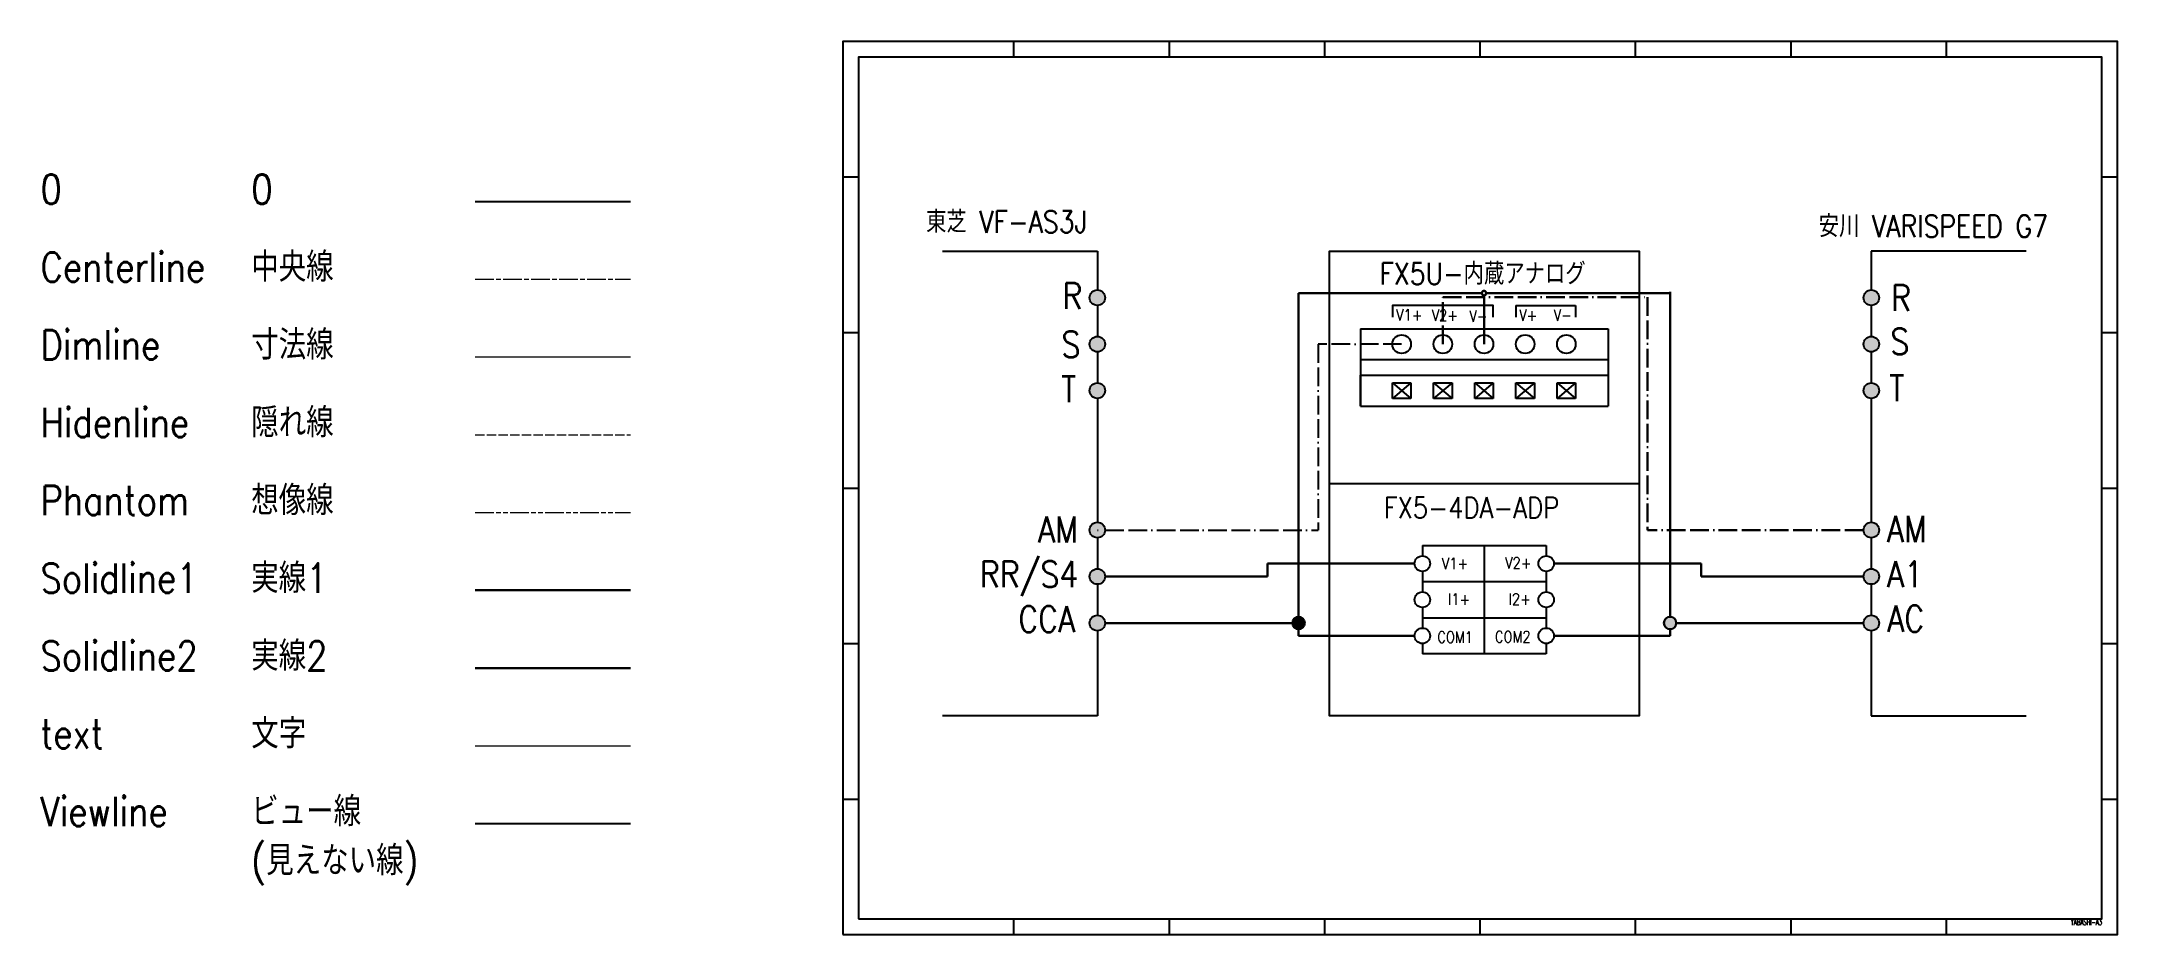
# Model space of a CAD drawing. Header units: millimetres. Extents: x -258 to 410, y 0 to 287.
import ezdxf
from ezdxf.enums import TextEntityAlignment as Align

# ---------------------------------------------------------------- set-up
doc = ezdxf.new("R2010")
doc.units = ezdxf.units.MM
doc.header["$LTSCALE"] = 0.5
for name, pattern in [('ACAD_ISO11W100', [33, 12, -3, 12, -3, 0, -3]), ('AM_ISO02W050', [7.5, 6, -1.5]), ('AM_ISO08W050', [18, 12, -1.5, 3, -1.5]), ('AM_ISO09W050', [22.5, 12, -1.5, 3, -1.5, 3, -1.5])]:
    doc.linetypes.add(name, pattern=pattern)
for name, color, linetype, lineweight in [('CLine', 4, 'AM_ISO08W050', 9), ('DLine', 2, 'Continuous', 20), ('HLine', 6, 'AM_ISO02W050', 9), ('PLine', 3, 'AM_ISO09W050', 9), ('SLine 1', 7, 'Continuous', 30), ('SLine 2', 151, 'Continuous', 30), ('Text', 2, 'Continuous', 20)]:
    doc.layers.add(name, color=color, linetype=linetype, lineweight=lineweight)
doc.layers.add('VLine', color=5, linetype='Continuous', plot=False)
doc.styles.add('TEXT', font='romans.shx', dxfattribs={"width": 0.85, "bigfont": 'extfont2.shx'})

# ---------------------------------------------------------------- blocks, each defined once
blk = doc.blocks.new('図枠（印刷不可）')
at = {"layer": 'VLine', "color": 1}
for p, q in [((55, 282), (55, 287)), ((105, 282), (105, 287)), ((155, 282), (155, 287)), ((205, 282), (205, 287)), ((255, 282), (255, 287)), ((305, 282), (305, 287)), ((355, 282), (355, 287)), ((0, 243.5), (5, 243.5)), ((405, 243.5), (410, 243.5)), ((0, 193.5), (5, 193.5)), ((405, 193.5), (410, 193.5)), ((0, 143.5), (5, 143.5)), ((405, 143.5), (410, 143.5)), ((0, 93.5), (5, 93.5)), ((405, 93.5), (410, 93.5)), ((0, 43.5), (5, 43.5)), ((405, 43.5), (410, 43.5)), ((55, 0), (55, 5)), ((105, 0), (105, 5)), ((155, 0), (155, 5)), ((205, 0), (205, 5)), ((255, 0), (255, 5)), ((305, 0), (305, 5)), ((355, 0), (355, 5))]:
    blk.add_line(p, q, dxfattribs=at)
for points in [[(0, 0), (410, 0), (410, 287), (0, 287)], [(5, 5), (405, 5), (405, 282), (5, 282)]]:
    blk.add_lwpolyline(points, close=True, dxfattribs=at)
at = {"layer": 'VLine', "color": 1, "style": 'TEXT', "width": 0.564516}
blk.add_text('YABASHI-A3', height=2, dxfattribs=at).set_placement((395, 3), (405, 3), align=Align.FIT)

msp = doc.modelspace()

# ---------------------------------------------------------------- hatches: boundary and pattern name
at = {"lineweight": 30}
h = msp.add_hatch(color=256, dxfattribs=at)
h.dxf.hatch_style = 1
h.paths.add_polyline_path([(79.35, 204.67, 1), (84.33, 204.67, 1)])
h.paths.add_polyline_path([(84.33, 189.73, 1), (79.35, 189.73, 1)])
h.paths.add_polyline_path([(84.33, 174.79, 1), (79.35, 174.79, 1)])
h.paths.add_polyline_path([(84.33, 129.98, 1), (79.35, 129.98, 1)])
h.paths.add_polyline_path([(84.33, 115.04, 1), (79.35, 115.04, 1)])
h.paths.add_polyline_path([(84.33, 100.1, 1), (79.35, 100.1, 1)])
h.paths.add_polyline_path([(268.07, 100.1, 1), (264.08, 100.1, 1)])
h.paths.add_polyline_path([(333.3, 100.1, 1), (328.32, 100.1, 1)])
h.paths.add_polyline_path([(328.32, 115.04, 1), (333.3, 115.04, 1)])
h.paths.add_polyline_path([(333.3, 129.98, 1), (328.32, 129.98, 1)])
h.paths.add_polyline_path([(328.32, 174.79, 1), (333.3, 174.79, 1)])
h.paths.add_polyline_path([(328.32, 189.73, 1), (333.3, 189.73, 1)])
h.paths.add_polyline_path([(333.3, 204.67, 1), (328.32, 204.67, 1)])
h.paths.add_polyline_path([(206.97, 206.14, 1), (205.48, 206.14, 1)])
h = msp.add_hatch(color=256, dxfattribs=at)
h.dxf.hatch_style = 1
h.paths.add_polyline_path([(144.58, 100.1, 1), (148.56, 100.1, 1)])

# ---------------------------------------------------------------- linework, layer by layer
for p, q in [((-118.31, 235.63), (-68.31, 235.63)), ((32.04, 219.61), (81.84, 219.61)), ((81.84, 219.61), (81.84, 207.16)), ((81.84, 219.61), (81.84, 214.63)), ((380.6, 219.61), (330.81, 219.61)), ((330.81, 219.61), (330.81, 207.16)), ((81.84, 209.65), (81.84, 207.16)), ((81.84, 202.18), (81.84, 199.69)), ((81.84, 202.18), (81.84, 192.22)), ((216.48, 202.18), (216.48, 198.45)), ((216.48, 202.18), (235.7, 202.18)), ((235.7, 202.18), (235.7, 198.45)), ((330.81, 202.18), (330.81, 192.22)), ((166.49, 194.71), (246.16, 194.71)), ((166.49, 194.71), (166.49, 169.82)), ((246.16, 194.71), (246.16, 169.82)), ((81.84, 187.24), (81.84, 177.28)), ((330.81, 187.24), (330.81, 177.28)), ((166.49, 184.75), (246.16, 184.75)), ((166.49, 174.79), (166.49, 179.77)), ((166.49, 179.77), (246.16, 179.77)), ((166.49, 179.77), (166.49, 177.28)), ((166.49, 169.82), (166.49, 174.79)), ((176.74, 177.28), (182.72, 177.28)), ((176.74, 172.3), (176.74, 177.28)), ((176.74, 177.28), (182.72, 172.3)), ((182.72, 177.28), (176.74, 172.3)), ((182.72, 177.28), (182.72, 172.3)), ((189.99, 177.28), (195.97, 177.28)), ((189.99, 172.3), (189.99, 177.28)), ((189.99, 177.28), (195.97, 172.3)), ((195.97, 177.28), (189.99, 172.3)), ((195.97, 177.28), (195.97, 172.3)), ((203.24, 177.28), (209.21, 177.28)), ((203.24, 172.3), (203.24, 177.28)), ((203.24, 177.28), (209.21, 172.3)), ((209.21, 177.28), (203.24, 172.3)), ((209.21, 177.28), (209.21, 172.3)), ((216.48, 177.28), (222.46, 177.28)), ((216.48, 172.3), (216.48, 177.28)), ((216.48, 177.28), (222.46, 172.3)), ((222.46, 177.28), (216.48, 172.3)), ((222.46, 177.28), (222.46, 172.3)), ((229.73, 177.28), (235.7, 177.28)), ((229.73, 172.3), (229.73, 177.28)), ((229.73, 177.28), (235.7, 172.3)), ((235.7, 177.28), (229.73, 172.3)), ((235.7, 177.28), (235.7, 172.3)), ((81.84, 172.3), (81.84, 132.47)), ((166.49, 169.82), (246.16, 169.82)), ((182.72, 172.3), (176.74, 172.3)), ((195.97, 172.3), (189.99, 172.3)), ((209.21, 172.3), (203.24, 172.3)), ((222.46, 172.3), (216.48, 172.3)), ((235.7, 172.3), (229.73, 172.3)), ((330.81, 172.3), (330.81, 132.47)), ((156.53, 144.92), (256.12, 144.92)), ((81.84, 127.49), (81.84, 117.53)), ((330.81, 127.49), (330.81, 117.53)), ((186.4, 125), (186.4, 121.69)), ((186.4, 125), (226.24, 125)), ((186.4, 125), (186.4, 121.69)), ((206.32, 125), (206.32, 90.15)), ((226.24, 125), (226.24, 121.69)), ((186.4, 116.71), (186.4, 110.09)), ((226.24, 116.71), (226.24, 110.09)), ((81.84, 112.55), (81.84, 102.59)), ((186.4, 113.4), (226.24, 113.4)), ((330.81, 112.55), (330.81, 102.59)), ((186.4, 105.11), (186.4, 98.49)), ((186.4, 101.8), (226.24, 101.8)), ((226.24, 105.11), (226.24, 98.49)), ((81.84, 97.61), (81.84, 70.23)), ((186.4, 93.51), (186.4, 90.15)), ((226.24, 93.51), (226.24, 90.15)), ((330.81, 97.61), (330.81, 70.23)), ((226.24, 90.15), (186.4, 90.15)), ((81.84, 70.23), (32.04, 70.23)), ((330.81, 70.23), (380.6, 70.23))]:
    msp.add_line(p, q)
at = {"color": 114, "lineweight": 30, "true_color": 0x139b48}
for p, q in [((146.57, 102.1), (146.57, 206.14)), ((146.57, 206.14), (205.48, 206.14)), ((206.22, 189.73), (206.22, 205.39)), ((206.97, 206.14), (266.08, 206.14)), ((266.08, 102.1), (266.08, 206.54)), ((84.33, 100.1), (144.58, 100.1)), ((146.57, 98.11), (146.57, 96)), ((183.92, 96), (146.57, 96)), ((228.73, 96), (266.08, 96)), ((266.08, 98.11), (266.08, 96)), ((328.32, 100.1), (268.07, 100.1))]:
    msp.add_line(p, q, dxfattribs=at)
at = {"color": 242, "linetype": 'ACAD_ISO11W100', "lineweight": 30, "true_color": 0xcd2027}
for p, q in [((192.98, 189.73), (192.98, 204.87)), ((192.98, 204.87), (258.84, 204.87)), ((258.84, 204.87), (258.84, 129.98)), ((328.32, 129.98), (258.84, 129.98))]:
    msp.add_line(p, q, dxfattribs=at)
at = {"color": 242, "linetype": 'ACAD_ISO11W100', "true_color": 0xcd2027}
for p, q in [((179.73, 189.73), (152.9, 189.73)), ((152.9, 189.73), (152.9, 129.98)), ((81.84, 129.98), (82.08, 129.98)), ((84.33, 129.98), (152.9, 129.98))]:
    msp.add_line(p, q, dxfattribs=at)
at = {"lineweight": 30}
for p, q in [((84.33, 115.04), (136.61, 115.04)), ((136.61, 115.04), (136.61, 119.2)), ((136.61, 119.2), (146.57, 119.2)), ((183.92, 119.2), (146.57, 119.2)), ((228.73, 119.2), (266.08, 119.2)), ((266.08, 119.2), (276.03, 119.2)), ((276.03, 115.04), (276.03, 119.2)), ((328.32, 115.04), (276.03, 115.04))]:
    msp.add_line(p, q, dxfattribs=at)
msp.add_lwpolyline([(206.32, 219.61), (256.12, 219.61), (256.12, 70.23), (206.32, 70.23), (156.53, 70.23), (156.53, 219.61)], close=True)
msp.add_lwpolyline([(209.21, 198.45), (209.21, 202.18), (204.73, 202.18), (179.73, 202.18), (176.74, 202.18), (176.74, 198.45)])
for centre, radius in [((81.84, 204.67), 2.49), ((330.81, 204.67), 2.49), ((81.84, 189.73), 2.49), ((179.73, 189.73), 2.99), ((192.98, 189.73), 2.99), ((206.22, 189.73), 2.99), ((219.47, 189.73), 2.99), ((232.71, 189.73), 2.99), ((330.81, 189.73), 2.49), ((81.84, 174.79), 2.49), ((330.81, 174.79), 2.49), ((81.84, 129.98), 2.49), ((330.81, 129.98), 2.49), ((186.4, 119.2), 2.49), ((226.24, 119.2), 2.49), ((81.84, 115.04), 2.49), ((330.81, 115.04), 2.49), ((186.4, 107.6), 2.49), ((226.24, 107.6), 2.49), ((81.84, 100.1), 2.49), ((330.81, 100.1), 2.49), ((186.4, 96), 2.49), ((226.24, 96), 2.49)]:
    msp.add_circle(centre, radius)
for centre, radius in [((206.22, 206.14), 0.747), ((146.57, 100.1), 1.99), ((266.08, 100.1), 1.99)]:
    msp.add_circle(centre, radius, dxfattribs=at)
at = {"layer": 'CLine'}
msp.add_line((-118.31, 210.63), (-68.31, 210.63), dxfattribs=at)
at = {"layer": 'DLine'}
msp.add_line((-118.31, 185.63), (-68.31, 185.63), dxfattribs=at)
at = {"layer": 'HLine'}
msp.add_line((-118.31, 160.63), (-68.31, 160.63), dxfattribs=at)
at = {"layer": 'PLine'}
msp.add_line((-118.31, 135.63), (-68.31, 135.63), dxfattribs=at)
at = {"layer": 'SLine 1'}
msp.add_line((-118.31, 110.63), (-68.31, 110.63), dxfattribs=at)
at = {"layer": 'SLine 2'}
msp.add_line((-118.31, 85.63), (-68.31, 85.63), dxfattribs=at)
at = {"layer": 'Text'}
msp.add_line((-118.31, 60.63), (-68.31, 60.63), dxfattribs=at)
at = {"layer": 'VLine'}
msp.add_line((-118.31, 35.63), (-68.31, 35.63), dxfattribs=at)

# ---------------------------------------------------------------- block references
msp.add_blockref('図枠（印刷不可）', (0, 0))

# ---------------------------------------------------------------- texts
at = {"attachment_point": 1, "style": 'TEXT'}
for s, width, gutter_width, insert, char_height in [('0', 20.4182, 15.75, (-258.15, 244.24), 9.45), ('0', 20.4182, 15.75, (-190.34, 244.24), 9.45), ('東芝 VF-AS3J', 62.8333, 35.01, (26.74, 232.56), 7.001), ('安川 VARISPEED G7', 102.0311, 35.01, (313.89, 231.16), 7.0011), ('Centerline', 20.4182, 15.75, (-258.15, 219.24), 9.45), ('中央線', 48.4088, 15.75, (-190.34, 219.24), 9.45), ('FX5U-内蔵アナログ', 102.0311, 35.01, (172.63, 215.88), 7.0011), ('R', 16.5362, 41.92, (70.57, 209.42), 8.38), ('R', 16.5362, 41.92, (337.14, 208.81), 8.38), ('V1+', 9.6033, 18.14, (177.95, 200.95), 3.628), ('V2+', 9.0459, 18.14, (189.39, 200.83), 3.628), ('V-', 7.4365, 18.14, (201.49, 200.56), 3.628), ('V+', 6.739, 18.14, (217.56, 200.84), 3.628), ('V-', 6.2755, 18.14, (228.63, 200.88), 3.628), ('Dimline', 20.4182, 15.75, (-258.15, 194.24), 9.45), ('寸法線', 41.5058, 15.75, (-190.34, 194.24), 9.45), ('S', 16.5362, 41.92, (70.29, 193.83), 8.38), ('S', 16.5362, 41.92, (336.9, 194.78), 8.38), ('T', 16.5362, 41.92, (70.17, 179.44), 8.38), ('T', 16.5362, 41.92, (336.59, 179.74), 8.38), ('Hidenline', 20.4182, 15.75, (-258.15, 169.24), 9.45), ('隠れ線', 51.0933, 15.75, (-190.34, 169.24), 9.45), ('Phantom', 20.4182, 15.75, (-258.15, 144.24), 9.45), ('想像線', 44.5839, 15.75, (-190.34, 144.24), 9.45), ('FX5-4DA-ADP', 67.1807, 33.84, (173.95, 140.58), 6.7677), ('AM', 16.5362, 41.92, (62.75, 134.38), 8.383), ('AM', 16.5362, 41.92, (335.81, 134.52), 8.383), ('実線1', 45.7344, 15.75, (-190.34, 119.24), 9.45), ('RR/S4', 16.5362, 41.92, (43.99, 119.96), 8.383), ('V1+', 36.0173, 18.14, (192.66, 121.07), 3.628), ('V2+', 9.8242, 18.14, (213.01, 121.22), 3.628), ('Solidline1', 20.4182, 15.75, (-258.15, 119.24), 9.45), ('A1', 16.5362, 41.92, (335.84, 119.98), 8.383), ('I1+', 8.3345, 18.14, (194.61, 109.56), 3.628), ('I2+', 7.3414, 18.14, (214.13, 109.6), 3.628), ('CCA', 16.5362, 41.92, (56.39, 105.54), 8.383), ('AC', 16.5362, 41.92, (335.92, 105.69), 8.383), ('Solidline2', 20.4182, 15.75, (-258.15, 94.24), 9.45), ('実線2', 39.5984, 15.75, (-190.34, 94.24), 9.45), ('COM1', 12.9276, 18.14, (191.19, 97.4), 3.628), ('COM2', 12.9404, 18.14, (209.71, 97.51), 3.628), ('text', 20.4182, 15.75, (-258.15, 69.24), 9.45), ('文字', 20.4182, 15.75, (-190.34, 69.24), 9.45), ('Viewline', 20.4182, 15.75, (-258.15, 44.24), 9.45), ('ビュー線\\P(見えない線)', 63.7587, 15.75, (-190.34, 44.24), 9.45)]:
    msp.add_mtext_dynamic_manual_height_columns(s, width=width, gutter_width=gutter_width, heights=[0], dxfattribs=dict(at, insert=insert, char_height=char_height))

doc.saveas('drawing.dxf')
